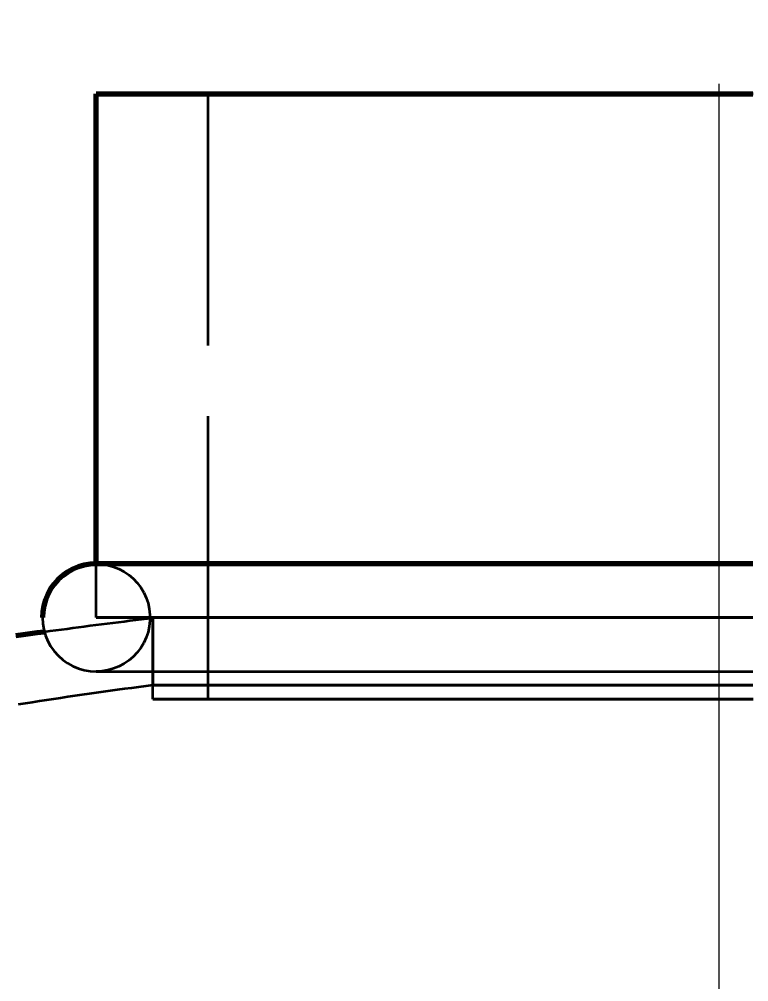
# Model space of a CAD drawing. Header units: millimetres. Extents: x 0 to 1554, y 0 to 420.
# Drawn here: x 106.86 to 117.17, y 329.48 to 343.08 of the extents above; entities that cross this region are included whole.
import ezdxf

# ---------------------------------------------------------------- set-up
doc = ezdxf.new("R2010")
doc.units = ezdxf.units.MM
doc.linetypes.add('IRAM-E-TRAZOS', pattern=[5, 4, -1])
doc.linetypes.add('IRAM-F-TRAZO-PUNTO', pattern=[20, 15, -2, 1, -2])
for name, color, linetype, lineweight in [('01-VISIBLE', 7, 'CONTINUOUS', 70), ('02-OCULTA', 4, 'IRAM-E-TRAZOS', 35), ('03-EJE', 1, 'IRAM-F-TRAZO-PUNTO', 18), ('04-COTA', 3, 'CONTINUOUS', 18)]:
    doc.layers.add(name, color=color, linetype=linetype, lineweight=lineweight)
doc.styles.add('ISO3098', font='isocpeur.ttf')
doc.dimstyles.new('FLAMA-IRAM', dxfattribs={"dimtxt": 3.5, "dimasz": 3.5, "dimexe": 2, "dimexo": 1.5, "dimgap": 1, "dimtad": 1, "dimdec": 1, "dimtxsty": 'ISO3098', "dimblk": 'IRAM_FLECHA', "dimblk1": 'IRAM_FLECHA', "dimblk2": 'IRAM_FLECHA', "dimcen": 2.5, "dimclrd": 256, "dimclre": 256, "dimclrt": 256, "dimazin": 3, "dimtfac": 1, "dimtmove": 0, "dimatfit": 3, "dimlwd": 18, "dimlwe": 18})

# ---------------------------------------------------------------- blocks, each defined once
blk = doc.blocks.new('IRAM_FLECHA')
blk.add_solid([(0, 0), (-1, 0.125), (-1, -0.125)])

msp = doc.modelspace()

# ---------------------------------------------------------------- linework, layer by layer
at = {"layer": '01-VISIBLE'}
msp.add_line((107.95, 335.388), (107.95, 342.028), dxfattribs=at)
for points in [[(107.95, 342.028), (108.03, 342.028), (108.11, 342.028), (108.19, 342.028), (108.27, 342.028), (108.35, 342.028), (108.43, 342.028), (108.51, 342.028), (108.59, 342.028), (108.67, 342.028), (108.75, 342.028), (108.83, 342.028), (108.91, 342.028), (108.99, 342.028), (109.07, 342.028), (109.15, 342.028), (109.23, 342.028), (109.31, 342.028), (109.39, 342.028), (109.47, 342.028), (109.55, 342.028), (109.63, 342.028), (109.71, 342.028), (109.79, 342.028), (109.87, 342.028), (109.95, 342.028), (110.03, 342.028), (110.11, 342.028), (110.19, 342.028), (110.27, 342.028), (110.35, 342.028), (110.43, 342.028), (110.51, 342.028), (110.59, 342.028), (110.67, 342.028), (110.75, 342.028), (110.83, 342.028), (110.91, 342.028), (110.99, 342.028), (111.07, 342.028), (111.15, 342.028), (111.23, 342.028), (111.31, 342.028), (111.39, 342.028), (111.47, 342.028), (111.55, 342.028), (111.63, 342.028), (111.71, 342.028), (111.79, 342.028), (111.87, 342.028), (111.95, 342.028), (112.03, 342.028), (112.11, 342.028), (112.19, 342.028), (112.27, 342.028), (112.35, 342.028), (112.43, 342.028), (112.51, 342.028), (112.59, 342.028), (112.67, 342.028), (112.75, 342.028), (112.83, 342.028), (112.91, 342.028), (112.99, 342.028), (113.07, 342.028), (113.15, 342.028), (113.23, 342.028), (113.31, 342.028), (113.39, 342.028), (113.47, 342.028), (113.55, 342.028), (113.63, 342.028), (113.71, 342.028), (113.79, 342.028), (113.87, 342.028), (113.95, 342.028), (114.03, 342.028), (114.11, 342.028), (114.19, 342.028), (114.27, 342.028), (114.35, 342.028), (114.43, 342.028), (114.51, 342.028), (114.59, 342.028), (114.67, 342.028), (114.75, 342.028), (114.83, 342.028), (114.91, 342.028), (114.99, 342.028), (115.07, 342.028), (115.15, 342.028), (115.23, 342.028), (115.31, 342.028), (115.39, 342.028), (115.47, 342.028), (115.55, 342.028), (115.63, 342.028), (115.71, 342.028), (115.79, 342.028), (115.87, 342.028), (115.95, 342.028), (116.03, 342.028), (116.11, 342.028), (116.19, 342.028), (116.27, 342.028), (116.35, 342.028), (116.43, 342.028), (116.51, 342.028), (116.59, 342.028), (116.67, 342.028), (116.75, 342.028), (116.83, 342.028), (116.91, 342.028), (116.99, 342.028), (117.07, 342.028), (117.15, 342.028), (117.23, 342.028)], [(107.95, 335.388), (107.865, 335.383), (107.781, 335.369), (107.699, 335.346), (107.62, 335.313), (107.546, 335.272), (107.476, 335.222), (107.413, 335.166), (107.356, 335.102), (107.306, 335.033), (107.265, 334.958), (107.233, 334.879), (107.209, 334.797), (107.195, 334.713), (107.19, 334.628)], [(117.23, 335.388), (117.15, 335.388), (117.07, 335.388), (116.99, 335.388), (116.91, 335.388), (116.83, 335.388), (116.75, 335.388), (116.67, 335.388), (116.59, 335.388), (116.51, 335.388), (116.43, 335.388), (116.35, 335.388), (116.27, 335.388), (116.19, 335.388), (116.11, 335.388), (116.03, 335.388), (115.95, 335.388), (115.87, 335.388), (115.79, 335.388), (115.71, 335.388), (115.63, 335.388), (115.55, 335.388), (115.47, 335.388), (115.39, 335.388), (115.31, 335.388), (115.23, 335.388), (115.15, 335.388), (115.07, 335.388), (114.99, 335.388), (114.91, 335.388), (114.83, 335.388), (114.75, 335.388), (114.67, 335.388), (114.59, 335.388), (114.51, 335.388), (114.43, 335.388), (114.35, 335.388), (114.27, 335.388), (114.19, 335.388), (114.11, 335.388), (114.03, 335.388), (113.95, 335.388), (113.87, 335.388), (113.79, 335.388), (113.71, 335.388), (113.63, 335.388), (113.55, 335.388), (113.47, 335.388), (113.39, 335.388), (113.31, 335.388), (113.23, 335.388), (113.15, 335.388), (113.07, 335.388), (112.99, 335.388), (112.91, 335.388), (112.83, 335.388), (112.75, 335.388), (112.67, 335.388), (112.59, 335.388), (112.51, 335.388), (112.43, 335.388), (112.35, 335.388), (112.27, 335.388), (112.19, 335.388), (112.11, 335.388), (112.03, 335.388), (111.95, 335.388), (111.87, 335.388), (111.79, 335.388), (111.71, 335.388), (111.63, 335.388), (111.55, 335.388), (111.47, 335.388), (111.39, 335.388), (111.31, 335.388), (111.23, 335.388), (111.15, 335.388), (111.07, 335.388), (110.99, 335.388), (110.91, 335.388), (110.83, 335.388), (110.75, 335.388), (110.67, 335.388), (110.59, 335.388), (110.51, 335.388), (110.43, 335.388), (110.35, 335.388), (110.27, 335.388), (110.19, 335.388), (110.11, 335.388), (110.03, 335.388), (109.95, 335.388), (109.87, 335.388), (109.79, 335.388), (109.71, 335.388), (109.63, 335.388), (109.55, 335.388), (109.47, 335.388), (109.39, 335.388), (109.31, 335.388), (109.23, 335.388), (109.15, 335.388), (109.07, 335.388), (108.99, 335.388), (108.91, 335.388), (108.83, 335.388), (108.75, 335.388), (108.67, 335.388), (108.59, 335.388), (108.51, 335.388), (108.43, 335.388), (108.35, 335.388), (108.27, 335.388), (108.19, 335.388), (108.11, 335.388), (108.03, 335.388), (107.95, 335.388)], [(106.816, 334.376), (106.916, 334.389), (107.016, 334.403), (107.116, 334.416), (107.216, 334.43)]]:
    msp.add_lwpolyline(points, dxfattribs=at)
at = {"layer": '02-OCULTA'}
for p, q in [((109.53, 333.474), (109.53, 342.028)), ((107.95, 334.628), (107.95, 335.388)), ((108.748, 333.474), (108.748, 334.628)), ((108.75, 334.628), (108.75, 333.674))]:
    msp.add_line(p, q, dxfattribs=at)
for points in [[(117.23, 342.028), (117.15, 342.028), (117.07, 342.028), (116.99, 342.028), (116.91, 342.028), (116.83, 342.028), (116.75, 342.028), (116.67, 342.028), (116.59, 342.028), (116.51, 342.028), (116.43, 342.028), (116.35, 342.028), (116.27, 342.028), (116.19, 342.028), (116.11, 342.028), (116.03, 342.028), (115.95, 342.028), (115.87, 342.028), (115.79, 342.028), (115.71, 342.028), (115.63, 342.028), (115.55, 342.028), (115.47, 342.028), (115.39, 342.028), (115.31, 342.028), (115.23, 342.028), (115.15, 342.028), (115.07, 342.028), (114.99, 342.028), (114.91, 342.028), (114.83, 342.028), (114.75, 342.028), (114.67, 342.028), (114.59, 342.028), (114.51, 342.028), (114.43, 342.028), (114.35, 342.028), (114.27, 342.028), (114.19, 342.028), (114.11, 342.028), (114.03, 342.028), (113.95, 342.028), (113.87, 342.028), (113.79, 342.028), (113.71, 342.028), (113.63, 342.028), (113.55, 342.028), (113.47, 342.028), (113.39, 342.028), (113.31, 342.028), (113.23, 342.028), (113.15, 342.028), (113.07, 342.028), (112.99, 342.028), (112.91, 342.028), (112.83, 342.028), (112.75, 342.028), (112.67, 342.028), (112.59, 342.028), (112.51, 342.028), (112.43, 342.028), (112.35, 342.028), (112.27, 342.028), (112.19, 342.028), (112.11, 342.028), (112.03, 342.028), (111.95, 342.028), (111.87, 342.028), (111.79, 342.028), (111.71, 342.028), (111.63, 342.028), (111.55, 342.028), (111.47, 342.028), (111.39, 342.028), (111.31, 342.028), (111.23, 342.028), (111.15, 342.028), (111.07, 342.028), (110.99, 342.028), (110.91, 342.028), (110.83, 342.028), (110.75, 342.028), (110.67, 342.028), (110.59, 342.028), (110.51, 342.028), (110.43, 342.028), (110.35, 342.028), (110.27, 342.028), (110.19, 342.028), (110.11, 342.028), (110.03, 342.028), (109.95, 342.028), (109.87, 342.028), (109.79, 342.028), (109.71, 342.028), (109.63, 342.028), (109.55, 342.028), (109.47, 342.028), (109.39, 342.028), (109.31, 342.028), (109.23, 342.028), (109.15, 342.028), (109.07, 342.028), (108.99, 342.028), (108.91, 342.028), (108.83, 342.028), (108.75, 342.028), (108.67, 342.028), (108.59, 342.028), (108.51, 342.028), (108.43, 342.028), (108.35, 342.028), (108.27, 342.028), (108.19, 342.028), (108.11, 342.028), (108.03, 342.028), (107.95, 342.028)], [(117.231, 342.028), (117.151, 342.028), (117.071, 342.028), (116.991, 342.028), (116.91, 342.028), (116.83, 342.028), (116.75, 342.028), (116.67, 342.028), (116.59, 342.028), (116.509, 342.028), (116.429, 342.028), (116.349, 342.028), (116.269, 342.028), (116.188, 342.028), (116.108, 342.028), (116.028, 342.028), (115.948, 342.028), (115.868, 342.028), (115.787, 342.028), (115.707, 342.028), (115.627, 342.028), (115.547, 342.028), (115.466, 342.028), (115.386, 342.028), (115.306, 342.028), (115.226, 342.028), (115.146, 342.028), (115.065, 342.028), (114.985, 342.028), (114.905, 342.028), (114.825, 342.028), (114.744, 342.028), (114.664, 342.028), (114.584, 342.028), (114.504, 342.028), (114.424, 342.028), (114.343, 342.028), (114.263, 342.028), (114.183, 342.028), (114.103, 342.028), (114.022, 342.028), (113.942, 342.028), (113.862, 342.028), (113.782, 342.028), (113.702, 342.028), (113.621, 342.028), (113.541, 342.028), (113.461, 342.028), (113.381, 342.028), (113.3, 342.028), (113.22, 342.028), (113.14, 342.028), (113.06, 342.028), (112.98, 342.028), (112.899, 342.028), (112.819, 342.028), (112.739, 342.028), (112.659, 342.028), (112.578, 342.028), (112.498, 342.028), (112.418, 342.028), (112.338, 342.028), (112.258, 342.028), (112.177, 342.028), (112.097, 342.028), (112.017, 342.028), (111.937, 342.028), (111.856, 342.028), (111.776, 342.028), (111.696, 342.028), (111.616, 342.028), (111.536, 342.028), (111.455, 342.028), (111.375, 342.028), (111.295, 342.028), (111.215, 342.028), (111.134, 342.028), (111.054, 342.028), (110.974, 342.028), (110.894, 342.028), (110.814, 342.028), (110.733, 342.028), (110.653, 342.028), (110.573, 342.028), (110.493, 342.028), (110.412, 342.028), (110.332, 342.028), (110.252, 342.028), (110.172, 342.028), (110.092, 342.028), (110.011, 342.028), (109.931, 342.028), (109.851, 342.028), (109.771, 342.028), (109.69, 342.028), (109.61, 342.028), (109.53, 342.028)], [(109.53, 342.028), (109.61, 342.028), (109.69, 342.028), (109.771, 342.028), (109.851, 342.028), (109.931, 342.028), (110.011, 342.028), (110.092, 342.028), (110.172, 342.028), (110.252, 342.028), (110.332, 342.028), (110.412, 342.028), (110.493, 342.028), (110.573, 342.028), (110.653, 342.028), (110.733, 342.028), (110.814, 342.028), (110.894, 342.028), (110.974, 342.028), (111.054, 342.028), (111.134, 342.028), (111.215, 342.028), (111.295, 342.028), (111.375, 342.028), (111.455, 342.028), (111.536, 342.028), (111.616, 342.028), (111.696, 342.028), (111.776, 342.028), (111.856, 342.028), (111.937, 342.028), (112.017, 342.028), (112.097, 342.028), (112.177, 342.028), (112.258, 342.028), (112.338, 342.028), (112.418, 342.028), (112.498, 342.028), (112.578, 342.028), (112.659, 342.028), (112.739, 342.028), (112.819, 342.028), (112.899, 342.028), (112.98, 342.028), (113.06, 342.028), (113.14, 342.028), (113.22, 342.028), (113.3, 342.028), (113.381, 342.028), (113.461, 342.028), (113.541, 342.028), (113.621, 342.028), (113.702, 342.028), (113.782, 342.028), (113.862, 342.028), (113.942, 342.028), (114.022, 342.028), (114.103, 342.028), (114.183, 342.028), (114.263, 342.028), (114.343, 342.028), (114.424, 342.028), (114.504, 342.028), (114.584, 342.028), (114.664, 342.028), (114.744, 342.028), (114.825, 342.028), (114.905, 342.028), (114.985, 342.028), (115.065, 342.028), (115.146, 342.028), (115.226, 342.028), (115.306, 342.028), (115.386, 342.028), (115.466, 342.028), (115.547, 342.028), (115.627, 342.028), (115.707, 342.028), (115.787, 342.028), (115.868, 342.028), (115.948, 342.028), (116.028, 342.028), (116.108, 342.028), (116.188, 342.028), (116.269, 342.028), (116.349, 342.028), (116.429, 342.028), (116.509, 342.028), (116.59, 342.028), (116.67, 342.028), (116.75, 342.028), (116.83, 342.028), (116.91, 342.028), (116.991, 342.028), (117.071, 342.028), (117.151, 342.028), (117.231, 342.028)], [(117.23, 335.388), (117.15, 335.388), (117.07, 335.388), (116.99, 335.388), (116.91, 335.388), (116.83, 335.388), (116.75, 335.388), (116.67, 335.388), (116.59, 335.388), (116.51, 335.388), (116.43, 335.388), (116.35, 335.388), (116.27, 335.388), (116.19, 335.388), (116.11, 335.388), (116.03, 335.388), (115.95, 335.388), (115.87, 335.388), (115.79, 335.388), (115.71, 335.388), (115.63, 335.388), (115.55, 335.388), (115.47, 335.388), (115.39, 335.388), (115.31, 335.388), (115.23, 335.388), (115.15, 335.388), (115.07, 335.388), (114.99, 335.388), (114.91, 335.388), (114.83, 335.388), (114.75, 335.388), (114.67, 335.388), (114.59, 335.388), (114.51, 335.388), (114.43, 335.388), (114.35, 335.388), (114.27, 335.388), (114.19, 335.388), (114.11, 335.388), (114.03, 335.388), (113.95, 335.388), (113.87, 335.388), (113.79, 335.388), (113.71, 335.388), (113.63, 335.388), (113.55, 335.388), (113.47, 335.388), (113.39, 335.388), (113.31, 335.388), (113.23, 335.388), (113.15, 335.388), (113.07, 335.388), (112.99, 335.388), (112.91, 335.388), (112.83, 335.388), (112.75, 335.388), (112.67, 335.388), (112.59, 335.388), (112.51, 335.388), (112.43, 335.388), (112.35, 335.388), (112.27, 335.388), (112.19, 335.388), (112.11, 335.388), (112.03, 335.388), (111.95, 335.388), (111.87, 335.388), (111.79, 335.388), (111.71, 335.388), (111.63, 335.388), (111.55, 335.388), (111.47, 335.388), (111.39, 335.388), (111.31, 335.388), (111.23, 335.388), (111.15, 335.388), (111.07, 335.388), (110.99, 335.388), (110.91, 335.388), (110.83, 335.388), (110.75, 335.388), (110.67, 335.388), (110.59, 335.388), (110.51, 335.388), (110.43, 335.388), (110.35, 335.388), (110.27, 335.388), (110.19, 335.388), (110.11, 335.388), (110.03, 335.388), (109.95, 335.388), (109.87, 335.388), (109.79, 335.388), (109.71, 335.388), (109.63, 335.388), (109.55, 335.388), (109.47, 335.388), (109.39, 335.388), (109.31, 335.388), (109.23, 335.388), (109.15, 335.388), (109.07, 335.388), (108.99, 335.388), (108.91, 335.388), (108.83, 335.388), (108.75, 335.388), (108.67, 335.388), (108.59, 335.388), (108.51, 335.388), (108.43, 335.388), (108.35, 335.388), (108.27, 335.388), (108.19, 335.388), (108.11, 335.388), (108.03, 335.388), (107.95, 335.388)], [(107.95, 335.388), (108.032, 335.384), (108.113, 335.37), (108.193, 335.348), (108.269, 335.318), (108.342, 335.279), (108.41, 335.233), (108.473, 335.18), (108.529, 335.12), (108.579, 335.055), (108.621, 334.984), (108.656, 334.91), (108.682, 334.832), (108.7, 334.751), (108.709, 334.669), (108.709, 334.587), (108.7, 334.505), (108.682, 334.425), (108.656, 334.347), (108.621, 334.272), (108.579, 334.202), (108.529, 334.136), (108.473, 334.076), (108.41, 334.023), (108.342, 333.977), (108.269, 333.938), (108.193, 333.908), (108.113, 333.886), (108.032, 333.873), (107.95, 333.868)], [(107.19, 334.628), (107.195, 334.543), (107.209, 334.459), (107.233, 334.377), (107.265, 334.298), (107.306, 334.224), (107.356, 334.154), (107.413, 334.091), (107.476, 334.034), (107.546, 333.985), (107.62, 333.943), (107.699, 333.911), (107.781, 333.887), (107.865, 333.873), (107.95, 333.868)], [(107.216, 334.43), (107.297, 334.44), (107.378, 334.451), (107.458, 334.462), (107.539, 334.472), (107.62, 334.483), (107.701, 334.494), (107.781, 334.504), (107.862, 334.515), (107.943, 334.525), (108.023, 334.535), (108.104, 334.546), (108.185, 334.556), (108.266, 334.566), (108.346, 334.576), (108.427, 334.587), (108.508, 334.597), (108.589, 334.607), (108.669, 334.618), (108.75, 334.628)], [(117.23, 334.628), (117.15, 334.628), (117.07, 334.628), (116.99, 334.628), (116.91, 334.628), (116.83, 334.628), (116.75, 334.628), (116.67, 334.628), (116.59, 334.628), (116.51, 334.628), (116.43, 334.628), (116.35, 334.628), (116.27, 334.628), (116.19, 334.628), (116.11, 334.628), (116.03, 334.628), (115.95, 334.628), (115.87, 334.628), (115.79, 334.628), (115.71, 334.628), (115.63, 334.628), (115.55, 334.628), (115.47, 334.628), (115.39, 334.628), (115.31, 334.628), (115.23, 334.628), (115.15, 334.628), (115.07, 334.628), (114.99, 334.628), (114.91, 334.628), (114.83, 334.628), (114.75, 334.628), (114.67, 334.628), (114.59, 334.628), (114.51, 334.628), (114.43, 334.628), (114.35, 334.628), (114.27, 334.628), (114.19, 334.628), (114.11, 334.628), (114.03, 334.628), (113.95, 334.628), (113.87, 334.628), (113.79, 334.628), (113.71, 334.628), (113.63, 334.628), (113.55, 334.628), (113.47, 334.628), (113.39, 334.628), (113.31, 334.628), (113.23, 334.628), (113.15, 334.628), (113.07, 334.628), (112.99, 334.628), (112.91, 334.628), (112.83, 334.628), (112.75, 334.628), (112.67, 334.628), (112.59, 334.628), (112.51, 334.628), (112.43, 334.628), (112.35, 334.628), (112.27, 334.628), (112.19, 334.628), (112.11, 334.628), (112.03, 334.628), (111.95, 334.628), (111.87, 334.628), (111.79, 334.628), (111.71, 334.628), (111.63, 334.628), (111.55, 334.628), (111.47, 334.628), (111.39, 334.628), (111.31, 334.628), (111.23, 334.628), (111.15, 334.628), (111.07, 334.628), (110.99, 334.628), (110.91, 334.628), (110.83, 334.628), (110.75, 334.628), (110.67, 334.628), (110.59, 334.628), (110.51, 334.628), (110.43, 334.628), (110.35, 334.628), (110.27, 334.628), (110.19, 334.628), (110.11, 334.628), (110.03, 334.628), (109.95, 334.628), (109.87, 334.628), (109.79, 334.628), (109.71, 334.628), (109.63, 334.628), (109.55, 334.628), (109.47, 334.628), (109.39, 334.628), (109.31, 334.628), (109.23, 334.628), (109.15, 334.628), (109.07, 334.628), (108.99, 334.628), (108.91, 334.628), (108.83, 334.628), (108.75, 334.628), (108.67, 334.628), (108.59, 334.628), (108.51, 334.628), (108.43, 334.628), (108.35, 334.628), (108.27, 334.628), (108.19, 334.628), (108.11, 334.628), (108.03, 334.628), (107.95, 334.628)], [(107.95, 334.628), (108.03, 334.628), (108.11, 334.628), (108.19, 334.628), (108.27, 334.628), (108.35, 334.628), (108.43, 334.628), (108.51, 334.628), (108.59, 334.628), (108.67, 334.628), (108.75, 334.628), (108.83, 334.628), (108.91, 334.628), (108.99, 334.628), (109.07, 334.628), (109.15, 334.628), (109.23, 334.628), (109.31, 334.628), (109.39, 334.628), (109.47, 334.628), (109.55, 334.628), (109.63, 334.628), (109.71, 334.628), (109.79, 334.628), (109.87, 334.628), (109.95, 334.628), (110.03, 334.628), (110.11, 334.628), (110.19, 334.628), (110.27, 334.628), (110.35, 334.628), (110.43, 334.628), (110.51, 334.628), (110.59, 334.628), (110.67, 334.628), (110.75, 334.628), (110.83, 334.628), (110.91, 334.628), (110.99, 334.628), (111.07, 334.628), (111.15, 334.628), (111.23, 334.628), (111.31, 334.628), (111.39, 334.628), (111.47, 334.628), (111.55, 334.628), (111.63, 334.628), (111.71, 334.628), (111.79, 334.628), (111.87, 334.628), (111.95, 334.628), (112.03, 334.628), (112.11, 334.628), (112.19, 334.628), (112.27, 334.628), (112.35, 334.628), (112.43, 334.628), (112.51, 334.628), (112.59, 334.628), (112.67, 334.628), (112.75, 334.628), (112.83, 334.628), (112.91, 334.628), (112.99, 334.628), (113.07, 334.628), (113.15, 334.628), (113.23, 334.628), (113.31, 334.628), (113.39, 334.628), (113.47, 334.628), (113.55, 334.628), (113.63, 334.628), (113.71, 334.628), (113.79, 334.628), (113.87, 334.628), (113.95, 334.628), (114.03, 334.628), (114.11, 334.628), (114.19, 334.628), (114.27, 334.628), (114.35, 334.628), (114.43, 334.628), (114.51, 334.628), (114.59, 334.628), (114.67, 334.628), (114.75, 334.628), (114.83, 334.628), (114.91, 334.628), (114.99, 334.628), (115.07, 334.628), (115.15, 334.628), (115.23, 334.628), (115.31, 334.628), (115.39, 334.628), (115.47, 334.628), (115.55, 334.628), (115.63, 334.628), (115.71, 334.628), (115.79, 334.628), (115.87, 334.628), (115.95, 334.628), (116.03, 334.628), (116.11, 334.628), (116.19, 334.628), (116.27, 334.628), (116.35, 334.628), (116.43, 334.628), (116.51, 334.628), (116.59, 334.628), (116.67, 334.628), (116.75, 334.628), (116.83, 334.628), (116.91, 334.628), (116.99, 334.628), (117.07, 334.628), (117.15, 334.628), (117.23, 334.628)], [(117.23, 334.628), (117.15, 334.628), (117.07, 334.628), (116.99, 334.628), (116.91, 334.628), (116.83, 334.628), (116.75, 334.628), (116.67, 334.628), (116.59, 334.628), (116.51, 334.628), (116.43, 334.628), (116.35, 334.628), (116.27, 334.628), (116.19, 334.628), (116.11, 334.628), (116.03, 334.628), (115.95, 334.628), (115.87, 334.628), (115.79, 334.628), (115.71, 334.628), (115.63, 334.628), (115.55, 334.628), (115.47, 334.628), (115.39, 334.628), (115.31, 334.628), (115.23, 334.628), (115.15, 334.628), (115.07, 334.628), (114.99, 334.628), (114.91, 334.628), (114.83, 334.628), (114.749, 334.628), (114.669, 334.628), (114.589, 334.628), (114.509, 334.628), (114.429, 334.628), (114.349, 334.628), (114.269, 334.628), (114.189, 334.628), (114.109, 334.628), (114.029, 334.628), (113.949, 334.628), (113.869, 334.628), (113.789, 334.628), (113.709, 334.628), (113.629, 334.628), (113.549, 334.628), (113.469, 334.628), (113.389, 334.628), (113.309, 334.628), (113.229, 334.628), (113.149, 334.628), (113.069, 334.628), (112.989, 334.628), (112.909, 334.628), (112.829, 334.628), (112.749, 334.628), (112.669, 334.628), (112.589, 334.628), (112.509, 334.628), (112.429, 334.628), (112.349, 334.628), (112.269, 334.628), (112.189, 334.628), (112.109, 334.628), (112.029, 334.628), (111.949, 334.628), (111.869, 334.628), (111.789, 334.628), (111.709, 334.628), (111.629, 334.628), (111.549, 334.628), (111.469, 334.628), (111.389, 334.628), (111.309, 334.628), (111.229, 334.628), (111.149, 334.628), (111.069, 334.628), (110.989, 334.628), (110.909, 334.628), (110.829, 334.628), (110.748, 334.628), (110.668, 334.628), (110.588, 334.628), (110.508, 334.628), (110.428, 334.628), (110.348, 334.628), (110.268, 334.628), (110.188, 334.628), (110.108, 334.628), (110.028, 334.628), (109.948, 334.628), (109.868, 334.628), (109.788, 334.628), (109.708, 334.628), (109.628, 334.628), (109.548, 334.628), (109.468, 334.628), (109.388, 334.628), (109.308, 334.628), (109.228, 334.628), (109.148, 334.628), (109.068, 334.628), (108.988, 334.628), (108.908, 334.628), (108.828, 334.628), (108.748, 334.628)], [(108.748, 334.628), (108.828, 334.628), (108.908, 334.628), (108.988, 334.628), (109.068, 334.628), (109.148, 334.628), (109.228, 334.628), (109.308, 334.628), (109.388, 334.628), (109.468, 334.628), (109.548, 334.628), (109.628, 334.628), (109.708, 334.628), (109.788, 334.628), (109.868, 334.628), (109.948, 334.628), (110.028, 334.628), (110.108, 334.628), (110.188, 334.628), (110.268, 334.628), (110.348, 334.628), (110.428, 334.628), (110.508, 334.628), (110.588, 334.628), (110.668, 334.628), (110.748, 334.628), (110.829, 334.628), (110.909, 334.628), (110.989, 334.628), (111.069, 334.628), (111.149, 334.628), (111.229, 334.628), (111.309, 334.628), (111.389, 334.628), (111.469, 334.628), (111.549, 334.628), (111.629, 334.628), (111.709, 334.628), (111.789, 334.628), (111.869, 334.628), (111.949, 334.628), (112.029, 334.628), (112.109, 334.628), (112.189, 334.628), (112.269, 334.628), (112.349, 334.628), (112.429, 334.628), (112.509, 334.628), (112.589, 334.628), (112.669, 334.628), (112.749, 334.628), (112.829, 334.628), (112.909, 334.628), (112.989, 334.628), (113.069, 334.628), (113.149, 334.628), (113.229, 334.628), (113.309, 334.628), (113.389, 334.628), (113.469, 334.628), (113.549, 334.628), (113.629, 334.628), (113.709, 334.628), (113.789, 334.628), (113.869, 334.628), (113.949, 334.628), (114.029, 334.628), (114.109, 334.628), (114.189, 334.628), (114.269, 334.628), (114.349, 334.628), (114.429, 334.628), (114.509, 334.628), (114.589, 334.628), (114.669, 334.628), (114.749, 334.628), (114.83, 334.628), (114.91, 334.628), (114.99, 334.628), (115.07, 334.628), (115.15, 334.628), (115.23, 334.628), (115.31, 334.628), (115.39, 334.628), (115.47, 334.628), (115.55, 334.628), (115.63, 334.628), (115.71, 334.628), (115.79, 334.628), (115.87, 334.628), (115.95, 334.628), (116.03, 334.628), (116.11, 334.628), (116.19, 334.628), (116.27, 334.628), (116.35, 334.628), (116.43, 334.628), (116.51, 334.628), (116.59, 334.628), (116.67, 334.628), (116.75, 334.628), (116.83, 334.628), (116.91, 334.628), (116.99, 334.628), (117.07, 334.628), (117.15, 334.628), (117.23, 334.628)], [(117.192, 334.628), (117.112, 334.628), (117.031, 334.628), (116.951, 334.628), (116.871, 334.628), (116.79, 334.628), (116.71, 334.628), (116.629, 334.628), (116.549, 334.628), (116.469, 334.628), (116.388, 334.628), (116.308, 334.628), (116.227, 334.628), (116.147, 334.628), (116.067, 334.628), (115.986, 334.628), (115.906, 334.628), (115.825, 334.628), (115.745, 334.628), (115.665, 334.628), (115.584, 334.628), (115.504, 334.628), (115.423, 334.628), (115.343, 334.628), (115.263, 334.628), (115.182, 334.628), (115.102, 334.628), (115.021, 334.628), (114.941, 334.628), (114.861, 334.628), (114.78, 334.628), (114.7, 334.628), (114.619, 334.628), (114.539, 334.628), (114.459, 334.628), (114.378, 334.628), (114.298, 334.628), (114.217, 334.628), (114.137, 334.628), (114.057, 334.628), (113.976, 334.628), (113.896, 334.628), (113.815, 334.628), (113.735, 334.628), (113.655, 334.628), (113.574, 334.628), (113.494, 334.628), (113.413, 334.628), (113.333, 334.628), (113.253, 334.628), (113.172, 334.628), (113.092, 334.628), (113.011, 334.628), (112.931, 334.628), (112.851, 334.628), (112.77, 334.628), (112.69, 334.628), (112.609, 334.628), (112.529, 334.628), (112.448, 334.628), (112.368, 334.628), (112.288, 334.628), (112.207, 334.628), (112.127, 334.628), (112.046, 334.628), (111.966, 334.628), (111.886, 334.628), (111.805, 334.628), (111.725, 334.628), (111.644, 334.628), (111.564, 334.628), (111.484, 334.628), (111.403, 334.628), (111.323, 334.628), (111.242, 334.628), (111.162, 334.628), (111.082, 334.628), (111.001, 334.628), (110.921, 334.628), (110.84, 334.628), (110.76, 334.628), (110.68, 334.628), (110.599, 334.628), (110.519, 334.628), (110.438, 334.628), (110.358, 334.628), (110.278, 334.628), (110.197, 334.628), (110.117, 334.628), (110.036, 334.628), (109.956, 334.628), (109.876, 334.628), (109.795, 334.628), (109.715, 334.628), (109.634, 334.628), (109.554, 334.628), (109.474, 334.628), (109.393, 334.628), (109.313, 334.628), (109.232, 334.628), (109.152, 334.628), (109.072, 334.628), (108.991, 334.628), (108.911, 334.628), (108.83, 334.628), (108.75, 334.628)], [(108.75, 334.628), (108.83, 334.628), (108.911, 334.628), (108.991, 334.628), (109.072, 334.628), (109.152, 334.628), (109.232, 334.628), (109.313, 334.628), (109.393, 334.628), (109.474, 334.628), (109.554, 334.628), (109.634, 334.628), (109.715, 334.628), (109.795, 334.628), (109.876, 334.628), (109.956, 334.628), (110.036, 334.628), (110.117, 334.628), (110.197, 334.628), (110.278, 334.628), (110.358, 334.628), (110.438, 334.628), (110.519, 334.628), (110.599, 334.628), (110.68, 334.628), (110.76, 334.628), (110.84, 334.628), (110.921, 334.628), (111.001, 334.628), (111.082, 334.628), (111.162, 334.628), (111.242, 334.628), (111.323, 334.628), (111.403, 334.628), (111.484, 334.628), (111.564, 334.628), (111.644, 334.628), (111.725, 334.628), (111.805, 334.628), (111.886, 334.628), (111.966, 334.628), (112.046, 334.628), (112.127, 334.628), (112.207, 334.628), (112.288, 334.628), (112.368, 334.628), (112.448, 334.628), (112.529, 334.628), (112.609, 334.628), (112.69, 334.628), (112.77, 334.628), (112.851, 334.628), (112.931, 334.628), (113.011, 334.628), (113.092, 334.628), (113.172, 334.628), (113.253, 334.628), (113.333, 334.628), (113.413, 334.628), (113.494, 334.628), (113.574, 334.628), (113.655, 334.628), (113.735, 334.628), (113.815, 334.628), (113.896, 334.628), (113.976, 334.628), (114.057, 334.628), (114.137, 334.628), (114.217, 334.628), (114.298, 334.628), (114.378, 334.628), (114.459, 334.628), (114.539, 334.628), (114.619, 334.628), (114.7, 334.628), (114.78, 334.628), (114.861, 334.628), (114.941, 334.628), (115.021, 334.628), (115.102, 334.628), (115.182, 334.628), (115.263, 334.628), (115.343, 334.628), (115.423, 334.628), (115.504, 334.628), (115.584, 334.628), (115.665, 334.628), (115.745, 334.628), (115.825, 334.628), (115.906, 334.628), (115.986, 334.628), (116.067, 334.628), (116.147, 334.628), (116.227, 334.628), (116.308, 334.628), (116.388, 334.628), (116.469, 334.628), (116.549, 334.628), (116.629, 334.628), (116.71, 334.628), (116.79, 334.628), (116.871, 334.628), (116.951, 334.628), (117.031, 334.628), (117.112, 334.628), (117.192, 334.628)], [(107.95, 333.868), (108.03, 333.868), (108.11, 333.868), (108.19, 333.868), (108.27, 333.868), (108.35, 333.868), (108.43, 333.868), (108.51, 333.868), (108.59, 333.868), (108.67, 333.868), (108.75, 333.868), (108.83, 333.868), (108.91, 333.868), (108.99, 333.868), (109.07, 333.868), (109.15, 333.868), (109.23, 333.868), (109.31, 333.868), (109.39, 333.868), (109.47, 333.868), (109.55, 333.868), (109.63, 333.868), (109.71, 333.868), (109.79, 333.868), (109.87, 333.868), (109.95, 333.868), (110.03, 333.868), (110.11, 333.868), (110.19, 333.868), (110.27, 333.868), (110.35, 333.868), (110.43, 333.868), (110.51, 333.868), (110.59, 333.868), (110.67, 333.868), (110.75, 333.868), (110.83, 333.868), (110.91, 333.868), (110.99, 333.868), (111.07, 333.868), (111.15, 333.868), (111.23, 333.868), (111.31, 333.868), (111.39, 333.868), (111.47, 333.868), (111.55, 333.868), (111.63, 333.868), (111.71, 333.868), (111.79, 333.868), (111.87, 333.868), (111.95, 333.868), (112.03, 333.868), (112.11, 333.868), (112.19, 333.868), (112.27, 333.868), (112.35, 333.868), (112.43, 333.868), (112.51, 333.868), (112.59, 333.868), (112.67, 333.868), (112.75, 333.868), (112.83, 333.868), (112.91, 333.868), (112.99, 333.868), (113.07, 333.868), (113.15, 333.868), (113.23, 333.868), (113.31, 333.868), (113.39, 333.868), (113.47, 333.868), (113.55, 333.868), (113.63, 333.868), (113.71, 333.868), (113.79, 333.868), (113.87, 333.868), (113.95, 333.868), (114.03, 333.868), (114.11, 333.868), (114.19, 333.868), (114.27, 333.868), (114.35, 333.868), (114.43, 333.868), (114.51, 333.868), (114.59, 333.868), (114.67, 333.868), (114.75, 333.868), (114.83, 333.868), (114.91, 333.868), (114.99, 333.868), (115.07, 333.868), (115.15, 333.868), (115.23, 333.868), (115.31, 333.868), (115.39, 333.868), (115.47, 333.868), (115.55, 333.868), (115.63, 333.868), (115.71, 333.868), (115.79, 333.868), (115.87, 333.868), (115.95, 333.868), (116.03, 333.868), (116.11, 333.868), (116.19, 333.868), (116.27, 333.868), (116.35, 333.868), (116.43, 333.868), (116.51, 333.868), (116.59, 333.868), (116.67, 333.868), (116.75, 333.868), (116.83, 333.868), (116.91, 333.868), (116.99, 333.868), (117.07, 333.868), (117.15, 333.868), (117.23, 333.868)], [(107.95, 333.868), (108.03, 333.868), (108.11, 333.868), (108.19, 333.868), (108.27, 333.868), (108.35, 333.868), (108.43, 333.868), (108.51, 333.868), (108.59, 333.868), (108.67, 333.868), (108.75, 333.868), (108.83, 333.868), (108.91, 333.868), (108.99, 333.868), (109.07, 333.868), (109.15, 333.868), (109.23, 333.868), (109.31, 333.868), (109.39, 333.868), (109.47, 333.868), (109.55, 333.868), (109.63, 333.868), (109.71, 333.868), (109.79, 333.868), (109.87, 333.868), (109.95, 333.868), (110.03, 333.868), (110.11, 333.868), (110.19, 333.868), (110.27, 333.868), (110.35, 333.868), (110.43, 333.868), (110.51, 333.868), (110.59, 333.868), (110.67, 333.868), (110.75, 333.868), (110.83, 333.868), (110.91, 333.868), (110.99, 333.868), (111.07, 333.868), (111.15, 333.868), (111.23, 333.868), (111.31, 333.868), (111.39, 333.868), (111.47, 333.868), (111.55, 333.868), (111.63, 333.868), (111.71, 333.868), (111.79, 333.868), (111.87, 333.868), (111.95, 333.868), (112.03, 333.868), (112.11, 333.868), (112.19, 333.868), (112.27, 333.868), (112.35, 333.868), (112.43, 333.868), (112.51, 333.868), (112.59, 333.868), (112.67, 333.868), (112.75, 333.868), (112.83, 333.868), (112.91, 333.868), (112.99, 333.868), (113.07, 333.868), (113.15, 333.868), (113.23, 333.868), (113.31, 333.868), (113.39, 333.868), (113.47, 333.868), (113.55, 333.868), (113.63, 333.868), (113.71, 333.868), (113.79, 333.868), (113.87, 333.868), (113.95, 333.868), (114.03, 333.868), (114.11, 333.868), (114.19, 333.868), (114.27, 333.868), (114.35, 333.868), (114.43, 333.868), (114.51, 333.868), (114.59, 333.868), (114.67, 333.868), (114.75, 333.868), (114.83, 333.868), (114.91, 333.868), (114.99, 333.868), (115.07, 333.868), (115.15, 333.868), (115.23, 333.868), (115.31, 333.868), (115.39, 333.868), (115.47, 333.868), (115.55, 333.868), (115.63, 333.868), (115.71, 333.868), (115.79, 333.868), (115.87, 333.868), (115.95, 333.868), (116.03, 333.868), (116.11, 333.868), (116.19, 333.868), (116.27, 333.868), (116.35, 333.868), (116.43, 333.868), (116.51, 333.868), (116.59, 333.868), (116.67, 333.868), (116.75, 333.868), (116.83, 333.868), (116.91, 333.868), (116.99, 333.868), (117.07, 333.868), (117.15, 333.868), (117.23, 333.868)], [(108.75, 333.674), (108.65, 333.661), (108.549, 333.648), (108.449, 333.634), (108.349, 333.621), (108.248, 333.607), (108.148, 333.594), (108.048, 333.58), (107.948, 333.566), (107.848, 333.551), (107.747, 333.537), (107.647, 333.522), (107.547, 333.507), (107.447, 333.492), (107.347, 333.477), (107.247, 333.462), (107.147, 333.446), (107.047, 333.431), (106.947, 333.415), (106.847, 333.399)], [(117.23, 333.674), (117.15, 333.674), (117.07, 333.674), (116.99, 333.674), (116.91, 333.674), (116.83, 333.674), (116.75, 333.674), (116.67, 333.674), (116.59, 333.674), (116.51, 333.674), (116.43, 333.674), (116.35, 333.674), (116.27, 333.674), (116.19, 333.674), (116.11, 333.674), (116.03, 333.674), (115.95, 333.674), (115.87, 333.674), (115.79, 333.674), (115.71, 333.674), (115.63, 333.674), (115.55, 333.674), (115.47, 333.674), (115.39, 333.674), (115.31, 333.674), (115.23, 333.674), (115.15, 333.674), (115.07, 333.674), (114.99, 333.674), (114.91, 333.674), (114.83, 333.674), (114.75, 333.674), (114.67, 333.674), (114.59, 333.674), (114.51, 333.674), (114.43, 333.674), (114.35, 333.674), (114.27, 333.674), (114.19, 333.674), (114.11, 333.674), (114.03, 333.674), (113.95, 333.674), (113.87, 333.674), (113.79, 333.674), (113.71, 333.674), (113.63, 333.674), (113.55, 333.674), (113.47, 333.674), (113.39, 333.674), (113.31, 333.674), (113.23, 333.674), (113.15, 333.674), (113.07, 333.674), (112.99, 333.674), (112.91, 333.674), (112.83, 333.674), (112.75, 333.674), (112.67, 333.674), (112.59, 333.674), (112.51, 333.674), (112.43, 333.674), (112.35, 333.674), (112.27, 333.674), (112.19, 333.674), (112.11, 333.674), (112.03, 333.674), (111.95, 333.674), (111.87, 333.674), (111.79, 333.674), (111.71, 333.674), (111.63, 333.674), (111.55, 333.674), (111.47, 333.674), (111.39, 333.674), (111.31, 333.674), (111.23, 333.674), (111.15, 333.674), (111.07, 333.674), (110.99, 333.674), (110.91, 333.674), (110.83, 333.674), (110.75, 333.674), (110.67, 333.674), (110.59, 333.674), (110.51, 333.674), (110.43, 333.674), (110.35, 333.674), (110.27, 333.674), (110.19, 333.674), (110.11, 333.674), (110.03, 333.674), (109.95, 333.674), (109.87, 333.674), (109.79, 333.674), (109.71, 333.674), (109.63, 333.674), (109.55, 333.674), (109.47, 333.674), (109.39, 333.674), (109.31, 333.674), (109.23, 333.674), (109.15, 333.674), (109.07, 333.674), (108.99, 333.674), (108.91, 333.674), (108.83, 333.674), (108.75, 333.674)], [(108.75, 333.674), (108.83, 333.674), (108.91, 333.674), (108.99, 333.674), (109.07, 333.674), (109.15, 333.674), (109.23, 333.674), (109.31, 333.674), (109.39, 333.674), (109.47, 333.674), (109.55, 333.674), (109.63, 333.674), (109.71, 333.674), (109.79, 333.674), (109.87, 333.674), (109.95, 333.674), (110.03, 333.674), (110.11, 333.674), (110.19, 333.674), (110.27, 333.674), (110.35, 333.674), (110.43, 333.674), (110.51, 333.674), (110.59, 333.674), (110.67, 333.674), (110.75, 333.674), (110.83, 333.674), (110.91, 333.674), (110.99, 333.674), (111.07, 333.674), (111.15, 333.674), (111.23, 333.674), (111.31, 333.674), (111.39, 333.674), (111.47, 333.674), (111.55, 333.674), (111.63, 333.674), (111.71, 333.674), (111.79, 333.674), (111.87, 333.674), (111.95, 333.674), (112.03, 333.674), (112.11, 333.674), (112.19, 333.674), (112.27, 333.674), (112.35, 333.674), (112.43, 333.674), (112.51, 333.674), (112.59, 333.674), (112.67, 333.674), (112.75, 333.674), (112.83, 333.674), (112.91, 333.674), (112.99, 333.674), (113.07, 333.674), (113.15, 333.674), (113.23, 333.674), (113.31, 333.674), (113.39, 333.674), (113.47, 333.674), (113.55, 333.674), (113.63, 333.674), (113.71, 333.674), (113.79, 333.674), (113.87, 333.674), (113.95, 333.674), (114.03, 333.674), (114.11, 333.674), (114.19, 333.674), (114.27, 333.674), (114.35, 333.674), (114.43, 333.674), (114.51, 333.674), (114.59, 333.674), (114.67, 333.674), (114.75, 333.674), (114.83, 333.674), (114.91, 333.674), (114.99, 333.674), (115.07, 333.674), (115.15, 333.674), (115.23, 333.674), (115.31, 333.674), (115.39, 333.674), (115.47, 333.674), (115.55, 333.674), (115.63, 333.674), (115.71, 333.674), (115.79, 333.674), (115.87, 333.674), (115.95, 333.674), (116.03, 333.674), (116.11, 333.674), (116.19, 333.674), (116.27, 333.674), (116.35, 333.674), (116.43, 333.674), (116.51, 333.674), (116.59, 333.674), (116.67, 333.674), (116.75, 333.674), (116.83, 333.674), (116.91, 333.674), (116.99, 333.674), (117.07, 333.674), (117.15, 333.674), (117.23, 333.674)], [(117.23, 333.474), (117.15, 333.474), (117.07, 333.474), (116.99, 333.474), (116.91, 333.474), (116.83, 333.474), (116.75, 333.474), (116.67, 333.474), (116.59, 333.474), (116.51, 333.474), (116.43, 333.474), (116.35, 333.474), (116.27, 333.474), (116.19, 333.474), (116.11, 333.474), (116.03, 333.474), (115.95, 333.474), (115.87, 333.474), (115.79, 333.474), (115.71, 333.474), (115.63, 333.474), (115.55, 333.474), (115.47, 333.474), (115.39, 333.474), (115.31, 333.474), (115.23, 333.474), (115.15, 333.474), (115.07, 333.474), (114.99, 333.474), (114.91, 333.474), (114.83, 333.474), (114.749, 333.474), (114.669, 333.474), (114.589, 333.474), (114.509, 333.474), (114.429, 333.474), (114.349, 333.474), (114.269, 333.474), (114.189, 333.474), (114.109, 333.474), (114.029, 333.474), (113.949, 333.474), (113.869, 333.474), (113.789, 333.474), (113.709, 333.474), (113.629, 333.474), (113.549, 333.474), (113.469, 333.474), (113.389, 333.474), (113.309, 333.474), (113.229, 333.474), (113.149, 333.474), (113.069, 333.474), (112.989, 333.474), (112.909, 333.474), (112.829, 333.474), (112.749, 333.474), (112.669, 333.474), (112.589, 333.474), (112.509, 333.474), (112.429, 333.474), (112.349, 333.474), (112.269, 333.474), (112.189, 333.474), (112.109, 333.474), (112.029, 333.474), (111.949, 333.474), (111.869, 333.474), (111.789, 333.474), (111.709, 333.474), (111.629, 333.474), (111.549, 333.474), (111.469, 333.474), (111.389, 333.474), (111.309, 333.474), (111.229, 333.474), (111.149, 333.474), (111.069, 333.474), (110.989, 333.474), (110.909, 333.474), (110.829, 333.474), (110.748, 333.474), (110.668, 333.474), (110.588, 333.474), (110.508, 333.474), (110.428, 333.474), (110.348, 333.474), (110.268, 333.474), (110.188, 333.474), (110.108, 333.474), (110.028, 333.474), (109.948, 333.474), (109.868, 333.474), (109.788, 333.474), (109.708, 333.474), (109.628, 333.474), (109.548, 333.474), (109.468, 333.474), (109.388, 333.474), (109.308, 333.474), (109.228, 333.474), (109.148, 333.474), (109.068, 333.474), (108.988, 333.474), (108.908, 333.474), (108.828, 333.474), (108.748, 333.474)], [(108.748, 333.474), (108.828, 333.474), (108.908, 333.474), (108.988, 333.474), (109.068, 333.474), (109.148, 333.474), (109.228, 333.474), (109.308, 333.474), (109.388, 333.474), (109.468, 333.474), (109.548, 333.474), (109.628, 333.474), (109.708, 333.474), (109.788, 333.474), (109.868, 333.474), (109.948, 333.474), (110.028, 333.474), (110.108, 333.474), (110.188, 333.474), (110.268, 333.474), (110.348, 333.474), (110.428, 333.474), (110.508, 333.474), (110.588, 333.474), (110.668, 333.474), (110.748, 333.474), (110.829, 333.474), (110.909, 333.474), (110.989, 333.474), (111.069, 333.474), (111.149, 333.474), (111.229, 333.474), (111.309, 333.474), (111.389, 333.474), (111.469, 333.474), (111.549, 333.474), (111.629, 333.474), (111.709, 333.474), (111.789, 333.474), (111.869, 333.474), (111.949, 333.474), (112.029, 333.474), (112.109, 333.474), (112.189, 333.474), (112.269, 333.474), (112.349, 333.474), (112.429, 333.474), (112.509, 333.474), (112.589, 333.474), (112.669, 333.474), (112.749, 333.474), (112.829, 333.474), (112.909, 333.474), (112.989, 333.474), (113.069, 333.474), (113.149, 333.474), (113.229, 333.474), (113.309, 333.474), (113.389, 333.474), (113.469, 333.474), (113.549, 333.474), (113.629, 333.474), (113.709, 333.474), (113.789, 333.474), (113.869, 333.474), (113.949, 333.474), (114.029, 333.474), (114.109, 333.474), (114.189, 333.474), (114.269, 333.474), (114.349, 333.474), (114.429, 333.474), (114.509, 333.474), (114.589, 333.474), (114.669, 333.474), (114.749, 333.474), (114.83, 333.474), (114.91, 333.474), (114.99, 333.474), (115.07, 333.474), (115.15, 333.474), (115.23, 333.474), (115.31, 333.474), (115.39, 333.474), (115.47, 333.474), (115.55, 333.474), (115.63, 333.474), (115.71, 333.474), (115.79, 333.474), (115.87, 333.474), (115.95, 333.474), (116.03, 333.474), (116.11, 333.474), (116.19, 333.474), (116.27, 333.474), (116.35, 333.474), (116.43, 333.474), (116.51, 333.474), (116.59, 333.474), (116.67, 333.474), (116.75, 333.474), (116.83, 333.474), (116.91, 333.474), (116.99, 333.474), (117.07, 333.474), (117.15, 333.474), (117.23, 333.474)], [(117.231, 333.474), (117.151, 333.474), (117.071, 333.474), (116.991, 333.474), (116.91, 333.474), (116.83, 333.474), (116.75, 333.474), (116.67, 333.474), (116.59, 333.474), (116.509, 333.474), (116.429, 333.474), (116.349, 333.474), (116.269, 333.474), (116.188, 333.474), (116.108, 333.474), (116.028, 333.474), (115.948, 333.474), (115.868, 333.474), (115.787, 333.474), (115.707, 333.474), (115.627, 333.474), (115.547, 333.474), (115.466, 333.474), (115.386, 333.474), (115.306, 333.474), (115.226, 333.474), (115.146, 333.474), (115.065, 333.474), (114.985, 333.474), (114.905, 333.474), (114.825, 333.474), (114.744, 333.474), (114.664, 333.474), (114.584, 333.474), (114.504, 333.474), (114.424, 333.474), (114.343, 333.474), (114.263, 333.474), (114.183, 333.474), (114.103, 333.474), (114.022, 333.474), (113.942, 333.474), (113.862, 333.474), (113.782, 333.474), (113.702, 333.474), (113.621, 333.474), (113.541, 333.474), (113.461, 333.474), (113.381, 333.474), (113.3, 333.474), (113.22, 333.474), (113.14, 333.474), (113.06, 333.474), (112.98, 333.474), (112.899, 333.474), (112.819, 333.474), (112.739, 333.474), (112.659, 333.474), (112.578, 333.474), (112.498, 333.474), (112.418, 333.474), (112.338, 333.474), (112.258, 333.474), (112.177, 333.474), (112.097, 333.474), (112.017, 333.474), (111.937, 333.474), (111.856, 333.474), (111.776, 333.474), (111.696, 333.474), (111.616, 333.474), (111.536, 333.474), (111.455, 333.474), (111.375, 333.474), (111.295, 333.474), (111.215, 333.474), (111.134, 333.474), (111.054, 333.474), (110.974, 333.474), (110.894, 333.474), (110.814, 333.474), (110.733, 333.474), (110.653, 333.474), (110.573, 333.474), (110.493, 333.474), (110.412, 333.474), (110.332, 333.474), (110.252, 333.474), (110.172, 333.474), (110.092, 333.474), (110.011, 333.474), (109.931, 333.474), (109.851, 333.474), (109.771, 333.474), (109.69, 333.474), (109.61, 333.474), (109.53, 333.474)], [(109.53, 333.474), (109.61, 333.474), (109.69, 333.474), (109.771, 333.474), (109.851, 333.474), (109.931, 333.474), (110.011, 333.474), (110.092, 333.474), (110.172, 333.474), (110.252, 333.474), (110.332, 333.474), (110.412, 333.474), (110.493, 333.474), (110.573, 333.474), (110.653, 333.474), (110.733, 333.474), (110.814, 333.474), (110.894, 333.474), (110.974, 333.474), (111.054, 333.474), (111.134, 333.474), (111.215, 333.474), (111.295, 333.474), (111.375, 333.474), (111.455, 333.474), (111.536, 333.474), (111.616, 333.474), (111.696, 333.474), (111.776, 333.474), (111.856, 333.474), (111.937, 333.474), (112.017, 333.474), (112.097, 333.474), (112.177, 333.474), (112.258, 333.474), (112.338, 333.474), (112.418, 333.474), (112.498, 333.474), (112.578, 333.474), (112.659, 333.474), (112.739, 333.474), (112.819, 333.474), (112.899, 333.474), (112.98, 333.474), (113.06, 333.474), (113.14, 333.474), (113.22, 333.474), (113.3, 333.474), (113.381, 333.474), (113.461, 333.474), (113.541, 333.474), (113.621, 333.474), (113.702, 333.474), (113.782, 333.474), (113.862, 333.474), (113.942, 333.474), (114.022, 333.474), (114.103, 333.474), (114.183, 333.474), (114.263, 333.474), (114.343, 333.474), (114.424, 333.474), (114.504, 333.474), (114.584, 333.474), (114.664, 333.474), (114.744, 333.474), (114.825, 333.474), (114.905, 333.474), (114.985, 333.474), (115.065, 333.474), (115.146, 333.474), (115.226, 333.474), (115.306, 333.474), (115.386, 333.474), (115.466, 333.474), (115.547, 333.474), (115.627, 333.474), (115.707, 333.474), (115.787, 333.474), (115.868, 333.474), (115.948, 333.474), (116.028, 333.474), (116.108, 333.474), (116.188, 333.474), (116.269, 333.474), (116.349, 333.474), (116.429, 333.474), (116.509, 333.474), (116.59, 333.474), (116.67, 333.474), (116.75, 333.474), (116.83, 333.474), (116.91, 333.474), (116.991, 333.474), (117.071, 333.474), (117.151, 333.474), (117.231, 333.474)]]:
    msp.add_lwpolyline(points, dxfattribs=at)
at = {"layer": '03-EJE'}
msp.add_line((116.75, 147.172), (116.75, 342.828), dxfattribs=at)

# ---------------------------------------------------------------- dimensions: what is measured, and where the dimension line sits
at = {"layer": '04-COTA'}
msp.add_linear_dim(base=(107.95, 350.028), p1=(107.95, 342.028), p2=(125.55, 342.028), dimstyle='FLAMA-IRAM', override={"dimlfac": 5, "dimpost": '%%c<>'}, dxfattribs=at).render()
for base, p1, text in [((59.75, 147.972), (77.75, 147.972), '<>±2'), ((68.75, 309.552), (77.75, 309.552), '<>±0,5')]:
    msp.add_linear_dim(base=base, p1=p1, p2=(107.95, 342.028), angle=90, text=text, dimstyle='FLAMA-IRAM', override={"dimlfac": 5}, dxfattribs=at).render()

doc.saveas('drawing.dxf')
